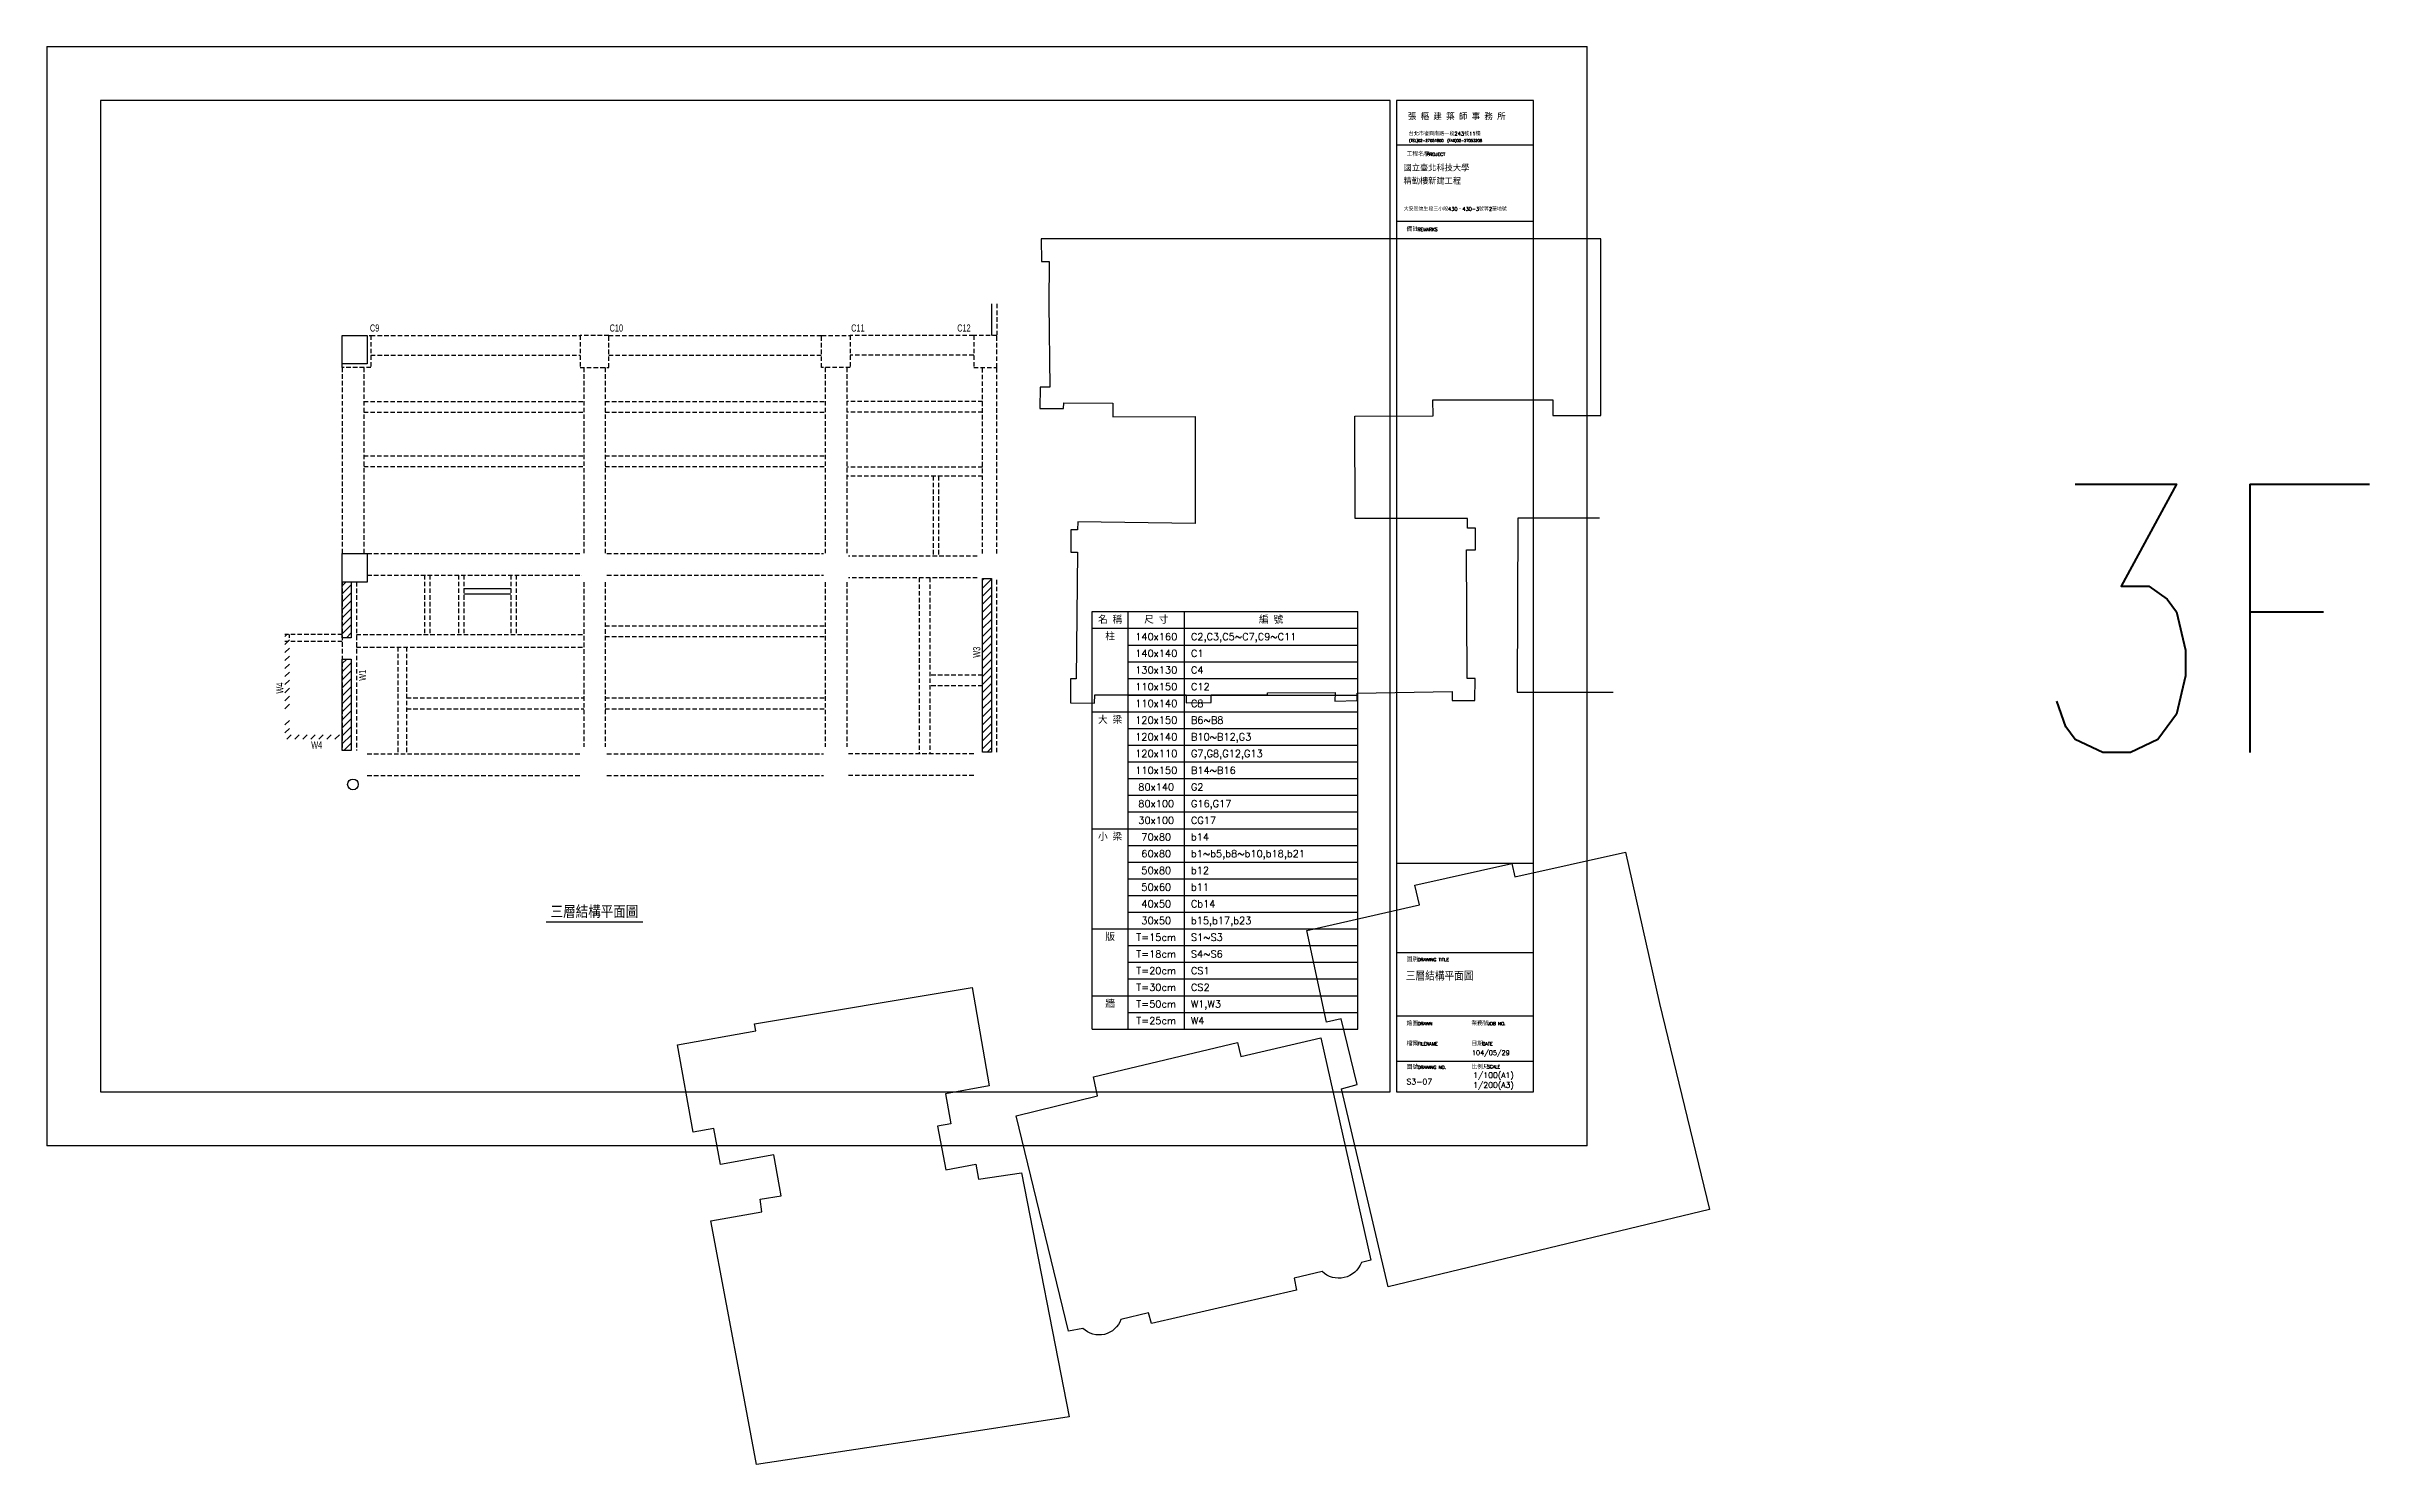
# Model space of a CAD drawing. Header units: millimetres. Extents: x -6716 to 14417, y -6142 to 137521.
# Drawn here: x -3 to 12984, y 80623 to 88549 of the extents above; entities that cross this region are included whole.
import ezdxf
from ezdxf.enums import TextEntityAlignment as Align

# ---------------------------------------------------------------- set-up
doc = ezdxf.new("R2010")
doc.units = ezdxf.units.MM
doc.header["$LTSCALE"] = 100
doc.linetypes.add('HIDDEN', pattern=[0.375, 0.25, -0.125])
for name, color, linetype in [('0-BEAM01', 4, 'HIDDEN'), ('0-BEAM02', 241, 'HIDDEN'), ('0-COL0', 7, 'HIDDEN'), ('0-HATCH', 9, 'Continuous'), ('0-NOTES', 7, 'Continuous'), ('0-TEXTC', 191, 'Continuous'), ('0-TEXTN', 4, 'Continuous'), ('0-TEXTW', 3, 'Continuous'), ('0-WALL', 7, 'HIDDEN'), ('0-施工圖框$0$TEXT-圖框', 3, 'Continuous'), ('0-施工圖框$0$圖框', 7, 'Continuous'), ('CTEXT', 7, 'Continuous'), ('TEXT-標題', 3, 'Continuous'), ('TITLE', 7, 'Continuous')]:
    doc.layers.add(name, color=color, linetype=linetype)
doc.layers.add('RA-Floor-Origin', color=3, linetype='Continuous', lineweight=30)
doc.layers.add('RA-Floor.BoundingBox', color=55, linetype='Continuous', lineweight=20)
doc.layers.add('鄰房', color=2, linetype='Continuous', plot=False)
doc.styles.add('0-施工圖框$0$TXT', font='romans.shx', dxfattribs={"bigfont": 'chineset.shx'})
doc.styles.add('3-AUCAD', font='aucad.shx', dxfattribs={"width": 0.67, "height": 30, "bigfont": 'single.shx'})
doc.styles.add('CHINA', font='romans.shx', dxfattribs={"width": 0.8, "bigfont": 'china.shx'})

msp = doc.modelspace()

# ---------------------------------------------------------------- hatches: boundary and pattern name
at = {"layer": '0-HATCH'}
h = msp.add_hatch(dxfattribs=at)
h.set_pattern_fill('ANSI31', color=256, scale=10, style=0)
h.set_pattern_definition([(45, (2.026550646405667e-06, -16694.72765178206), (-22.45064030267288, 22.45064030267288), [])])
h.paths.add_polyline_path([(1700.778386298326, 85244.22780481256), (1650.778383079675, 85244.22780481256), (1650.778383079675, 85556.2352200348), (1700.778386298326, 85556.2352200348)])
h = msp.add_hatch(dxfattribs=at)
h.set_pattern_fill('ANSI31', color=256, scale=10, style=0)
h.set_pattern_definition([(45, (-30.00000119209926, -17444.72757460685), (-22.45064030267288, 22.45064030267288), [])])
h.paths.add_polyline_path([(5280.77838313928, 84604.22780617066), (5230.778379920629, 84604.22780617066), (5230.778377369551, 85574.22781070061), (5280.778380588202, 85574.22781070061)])
h = msp.add_hatch(dxfattribs=at)
h.set_pattern_fill('ANSI31', color=256, scale=10, style=0)
h.set_pattern_definition([(45, (0, 0), (-22.45064030267288, 22.45064030267288), [])])
h.paths.add_polyline_path([(1355.778404298936, 85244.22756245117), (1355.778401697193, 85262.22756511102), (1330.778403643285, 85262.22756149751), (1330.778402093564, 84838.07809212188), (1330.778402058758, 84833.98917438964), (1355.778398025395, 84833.98917438964)])
h.paths.add_polyline_path([(1330.778347257291, 84677.14088489991), (1650.778387285987, 84677.14088251573), (1650.778387457495, 84702.14088251571), (1355.778347912942, 84702.1408848999), (1355.778354469453, 84783.98917438964), (1330.778354111825, 84783.98917438964)])
h = msp.add_hatch(dxfattribs=at)
h.set_pattern_fill('ANSI31', color=256, scale=10, style=0)
h.set_pattern_definition([(45, (0.0002055168079664327, -17444.72757603736), (-22.45064030267288, 22.45064030267288), [])])
h.paths.add_polyline_path([(1700.778589788584, 84614.22788055726), (1650.778586569933, 84614.22788055726), (1650.778586569933, 85124.22787769623), (1700.778589788584, 85124.22787769623)])

# ---------------------------------------------------------------- linework, layer by layer
at = {"color": 1}
for points in [[(1650.778587762033, 86774.2276001213), (1650.778587762033, 86934.2276001213), (1790.778587762033, 86934.2276001213), (1790.778587762033, 86774.2276001213)], [(1650.778383079683, 85554.2276061528), (1650.778383079683, 85714.2276061528), (1790.778383079683, 85714.2276061528), (1790.778383079683, 85554.2276061528)]]:
    msp.add_lwpolyline(points, close=True, dxfattribs=at)
at = {"layer": '0-BEAM01', "linetype": 'Continuous'}
msp.add_line((5280.778383079682, 87110.2275963066), (5280.778383079682, 86934.22759201507), dxfattribs=at)
at = {"layer": '0-BEAM01'}
for p, q in [((5310.778383079682, 87110.2275963066), (5310.778383079674, 86934.22759201507)), ((1810.778387848054, 86934.2276001213), (2980.778582993654, 86934.22760012129)), ((3140.778582993654, 86934.22760012129), (4330.778383079675, 86934.22760012129)), ((5180.778383079675, 86934.22759201507), (4490.778383079675, 86934.22759201507)), ((1650.778383079683, 86754.2276001213), (1650.778383079683, 85714.2276061528)), ((1770.778383079683, 86754.2276001213), (1770.778383079683, 85714.2276061528)), ((1810.778387848054, 86824.22760012129), (2980.778582993654, 86824.22760012129)), ((3000.778383079683, 86754.2276001213), (3000.778383079683, 85714.22760012129)), ((3120.778383079683, 86754.2276001213), (3120.778383079683, 85714.22760012129)), ((3140.778582993654, 86824.22760012129), (4330.778383079675, 86824.22760012129)), ((4350.778383079682, 86754.2276001213), (4350.778383079682, 85714.22760012129)), ((4470.778383079682, 86754.2276001213), (4470.778383079682, 85714.22760012129)), ((5180.778383079675, 86824.22759201507), (4490.778383079675, 86824.22759201507)), ((5230.778383079682, 85714.22781093903), (5230.778383079682, 86754.2276001213)), ((5310.778383079682, 85714.22781093903), (5310.778383079675, 86754.2276001213)), ((1790.77838306874, 85714.22760012129), (2990.77838306874, 85714.22760012129)), ((3130.77838306874, 85714.22760012129), (4340.778383068739, 85714.22760012129)), ((1790.778383068739, 85594.22760012129), (2990.77838306874, 85594.22760012129)), ((3130.77838306874, 85594.22760012129), (4340.778383068739, 85594.22760012129)), ((5200.778383079682, 85699.22760012129), (4480.778383068739, 85699.22760012129)), ((1650.77838306874, 85556.2352200348), (1650.778383079683, 84614.22759535292)), ((1730.778383079683, 85556.2352200348), (1730.778383079683, 84614.22759535292)), ((3000.778383079683, 85554.22781093903), (3000.778383079683, 84634.22780617066)), ((3120.778383079683, 85554.22781093903), (3120.778383079683, 84634.22780617066)), ((4350.778383079682, 85554.22781093903), (4350.778383079682, 84634.22780617066)), ((4470.778383079682, 85554.22781093903), (4470.778383079682, 84634.22780617066)), ((5200.778383079682, 85579.22760012129), (4480.778383068739, 85579.22760012129)), ((5230.778383139287, 84604.22780617066), (5230.778383139287, 85574.22781059225)), ((5310.778383128344, 84604.22780617066), (5310.778582982718, 85574.22781093903)), ((1790.778586558997, 84594.22759533695), (2990.77838306874, 84594.22759437883)), ((3130.77838306874, 84594.22759444662), (4340.778183154761, 84594.22759444662)), ((5180.778383128344, 84594.22759534157), (4480.778183154761, 84594.22759494418)), ((1790.778586558997, 84474.22759533695), (2990.77838306874, 84474.22780617066)), ((3130.77838306874, 84474.22780617066), (4340.778183154761, 84474.22759444662)), ((5180.778383128344, 84474.22780617066), (4480.778183154761, 84474.22759493851))]:
    msp.add_line(p, q, dxfattribs=at)
at = {"layer": '0-BEAM02'}
for p, q in [((1770.778383079682, 86565.22753956295), (3000.778383079683, 86565.22753956291)), ((1770.778383079682, 86505.22753956295), (3000.778383079683, 86505.22753956291)), ((3120.778383079683, 86565.22753956298), (4350.778383079682, 86565.22753956294)), ((3120.778383079683, 86505.227539563), (4350.778383079682, 86505.22753956294)), ((5230.778383020078, 86565.22753956294), (4470.778383079682, 86565.22753956294)), ((5230.778383020078, 86505.22753956294), (4470.778383079682, 86505.22753956294)), ((1770.778383079683, 86261.2546901939), (3000.778383079683, 86261.25469019389)), ((3120.778383079683, 86261.2546901939), (4350.778383079682, 86261.2546901939)), ((1770.778383079683, 86201.25469019393), (3000.778383079683, 86201.25469019392)), ((3120.778383079683, 86201.25469019396), (4350.778383079682, 86201.25469019393)), ((5230.778278948231, 86197.23953106384), (4470.778383079682, 86197.23953106381)), ((5230.778278948231, 86147.23953106384), (4470.778383079682, 86147.23953106382)), ((4953.778386417544, 86147.23953468744), (4953.778386417544, 85699.2276037449)), ((4983.778386417544, 86147.23953468744), (4983.778386417544, 85699.2276037449)), ((2110.786525781769, 85594.22760012129), (2110.786274794256, 85262.22761985881)), ((2140.786525781787, 85594.22760012127), (2140.786274794273, 85262.2276198588)), ((2300.782269028228, 85594.22760012129), (2300.782018040725, 85262.22763327295)), ((2330.782269028245, 85594.22760012127), (2330.782018040742, 85262.22763327294)), ((2593.783985640181, 85594.22760012129), (2593.783734652675, 85262.22762918177)), ((2623.783985640199, 85594.22760012127), (2623.783734652692, 85262.22762918175)), ((4875.778390905088, 85579.22760012129), (4875.778390905083, 84594.22759516841)), ((4935.778390905087, 85579.22760012129), (4935.778390905087, 84594.22759520248)), ((1650.778382631915, 85262.22761143807), (1330.778400373388, 85262.22757825507)), ((1650.7783857922, 85222.22761143807), (1330.778403533674, 85222.22757825507)), ((1730.778383079683, 85262.2276198588), (3000.778383079683, 85262.22761985881)), ((1730.778383079684, 85192.2276198588), (3000.778383079683, 85192.2276198588)), ((1960.780122970981, 85192.2276198588), (1960.779670891016, 84594.22759520121)), ((2010.780122970999, 85192.22761985881), (2010.779670891033, 84594.2275951613)), ((3120.778383079683, 85310.8942655089), (4350.778383079683, 85310.89426550889)), ((3120.778383079683, 85250.8942655089), (4350.778383079683, 85250.89426550889)), ((5230.77818194711, 85034.72760822753), (4935.778389637831, 85034.72760822753)), ((5230.77818194711, 84974.72760822753), (4935.778389637831, 84974.72760822753)), ((2010.779907766975, 84907.56114171424), (3000.778383079683, 84907.56114171425)), ((2010.779862407783, 84847.56114171428), (3000.778383079683, 84847.56114171428)), ((3120.778383079683, 84907.56093089652), (4350.778383079683, 84907.5609308965)), ((3120.778383079683, 84847.56093089652), (4350.778383079683, 84847.56093089656))]:
    msp.add_line(p, q, dxfattribs=at)
at = {"layer": '0-BEAM02', "linetype": 'Continuous'}
for p, q in [((2593.783864670971, 85517.2275910614), (2330.782143900025, 85517.22759097833)), ((2593.783864680445, 85487.2275910614), (2330.782145119486, 85487.22759097833))]:
    msp.add_line(p, q, dxfattribs=at)
at = {"layer": '0-COL0'}
for points in [[(1650.778587762033, 86934.2276001213), (1810.778387848054, 86934.2276001213), (1810.778387848054, 86754.2276001213), (1650.778587762033, 86754.2276001213)], [(3140.778582993654, 86934.2276001213), (2980.778582993654, 86934.2276001213), (2980.778582993654, 86754.2276001213), (3140.778582993654, 86754.2276001213)], [(4330.778383079675, 86934.2276001213), (4490.778383079675, 86934.2276001213), (4490.778383079675, 86754.2276001213), (4330.778383079675, 86754.2276001213)], [(5180.778383079675, 86754.2276001213), (5310.778383079675, 86754.2276001213), (5310.778383079675, 86934.22759201507), (5180.778383079675, 86934.22759201507)]]:
    msp.add_lwpolyline(points, close=True, dxfattribs=at)
at = {"layer": '0-HATCH'}
msp.add_line((1355.778404298936, 85244.22756245117), (1355.778401697193, 85262.22756511104), dxfattribs=at)
at = {"layer": '0-NOTES'}
for p, q in [((5843.752125758626, 83056.71973917904), (5843.752125758285, 85390.053071637)), ((5843.752125758285, 85390.053071637), (7327.558321214397, 85390.053071637)), ((6043.434247615404, 83056.71973917904), (6043.434247615063, 85390.053071637)), ((6359.232813632937, 83056.71973917904), (6359.232813632654, 85390.053071637)), ((7327.5583212146, 83056.71973916447), (7327.558321214397, 85390.053071637)), ((5843.752125758285, 85296.71973830368), (7327.558321214397, 85296.71973830368)), ((5843.752125758321, 84830.05307163957), (7327.558321214448, 84830.05307163957)), ((5843.75212575838, 84176.71973836218), (7327.558321214449, 84176.71973836218)), ((5843.752125758412, 83616.71973846707), (7327.558321214496, 83616.71973846659)), ((5843.752125758424, 83243.38640500043), (7327.558321214507, 83243.38640499995)), ((5843.752125758626, 83056.71973917904), (7327.558321214593, 83056.71973917903))]:
    msp.add_line(p, q, dxfattribs=at)
at = {"layer": '0-NOTES', "color": 3}
for p, q in [((6043.434247615151, 85203.38640496145), (7327.558321214492, 85203.38640496145)), ((6043.434247615223, 85110.05307161922), (7327.558321214565, 85110.05307161922)), ((6043.434247615296, 85016.71973827698), (7327.558321214638, 85016.71973827698)), ((6043.434247615369, 84923.38640493475), (7327.55832121471, 84923.38640493475)), ((6043.434247615168, 84736.71973817908), (7327.558321214514, 84736.71973817905)), ((6043.434247615167, 84643.38640487625), (7327.558321214513, 84643.38640487622)), ((6043.434247615166, 84550.05307157342), (7327.558321214514, 84550.05307157342)), ((6043.434247615166, 84456.71973819175), (7327.558321214512, 84456.71973819172)), ((6043.434247615165, 84363.38640488892), (7327.558321214513, 84363.38640488892)), ((6043.434247615167, 84270.053071665), (7327.558321214515, 84270.053071665)), ((6043.434247615293, 84083.38640531694), (7327.558321214635, 84083.38640531694)), ((6043.434247615293, 83990.05307193407), (7327.558321214635, 83990.05307193407)), ((6043.434247615292, 83896.71973855121), (7327.558321214634, 83896.71973855121)), ((6043.434247615293, 83803.38640520033), (7327.558321214635, 83803.38640520033)), ((6043.434247615292, 83710.05307181747), (7327.558321214634, 83710.05307181747)), ((6043.434247615308, 83523.38640530023), (7327.558321214562, 83523.38640530022)), ((6043.434247615306, 83430.05307186695), (7327.55832121456, 83430.05307186693)), ((6043.434247615304, 83336.71973843366), (7327.558321214558, 83336.71973843365)), ((6043.434247615243, 83150.05307170034), (7327.558321214497, 83150.05307170033))]:
    msp.add_line(p, q, dxfattribs=at)
at = {"layer": '0-WALL', "color": 40, "linetype": 'Continuous'}
for points in [[(1700.778386298326, 85244.22780481256), (1650.778383079675, 85244.22780481256), (1650.778383079675, 85556.2352200348), (1700.778386298326, 85556.2352200348)], [(5280.77838313928, 84604.22780617066), (5230.778379920629, 84604.22780617066), (5230.778377369551, 85574.22781070061), (5280.778380588202, 85574.22781070061)], [(1700.778589788584, 84614.22788055726), (1650.778586569933, 84614.22788055726), (1650.778586569933, 85124.22787769623), (1700.778589788584, 85124.22787769623)]]:
    msp.add_lwpolyline(points, close=True, dxfattribs=at)
at = {"layer": '0-施工圖框$0$圖框', "color": 1}
for p, q in [((8310.00000096737, 88246.2774660009), (7544.147213163997, 88246.2774660009)), ((7544.147213163997, 88246.2774660009), (7544.14721316408, 83982.2103256246)), ((8310.000000967453, 83982.2103256246), (8310.00000096737, 88246.2774660009)), ((8310.00000096737, 87996.27746600455), (7544.147213163997, 87996.27746600455)), ((8310.00000096737, 87571.27746601074), (7544.147213163997, 87571.27746601074)), ((7544.147213163957, 83982.21032562459), (7544.147213164036, 82706.27746608152)), ((8310.00000096737, 83982.2103256246), (7544.147213163957, 83982.2103256246)), ((8310.00000096741, 82706.27746608152), (8310.00000096737, 83982.21032562459)), ((8310.00000096741, 83482.21032563188), (7544.147213164036, 83482.21032563188)), ((8310.00000096741, 83128.91918380419), (7544.147213164036, 83128.91918380419)), ((8310.00000096741, 82875.41035702331), (7544.147213164036, 82875.41035702331)), ((7544.147213164036, 82706.27746608152), (8310.00000096741, 82706.27746608152))]:
    msp.add_line(p, q, dxfattribs=at)
at = {"layer": 'Defpoints'}
for points in [[(-6.417637553107411e-13, 82406.27746608588), (8610.000001002334, 82406.27746608588), (8610.000001002334, 88546.27746599654), (-6.417637553107411e-13, 88546.27746599654)], [(300.000000034924, 82706.27746608152), (7508.419264648391, 82706.27746608152), (7508.419264648391, 88246.2774660009), (300.000000034924, 88246.2774660009)]]:
    msp.add_lwpolyline(points, close=True, dxfattribs=at)
at = {"layer": 'RA-Floor-Origin'}
msp.add_circle((1710.778383079683, 84424.22759986029), 30, dxfattribs=at)
at = {"layer": 'RA-Floor.BoundingBox', "const_width": 5}
msp.add_lwpolyline([(-6.417637553107411e-13, 88546.27746599654), (8610.000001002334, 88546.27746599654), (8610.000001002334, 82406.27746608588), (-6.417637553107411e-13, 82406.27746608588)], close=True, dxfattribs=at)
at = {"layer": 'TITLE', "color": 1}
msp.add_line((2790.573467578884, 83657.04479840785), (3330.983298580482, 83657.04479840788), dxfattribs=at)
at = {"layer": '鄰房', "color": 8}
for p, q in [((5558.881028536474, 87473.15507748107), (5559.909863713896, 87346.5387449501)), ((8686.725179914152, 87473.15507748107), (5558.881028536474, 87473.15507748107)), ((8686.725180033362, 86485.66105606536), (8686.725179914152, 87473.15507748107)), ((5559.909863713896, 87346.5387449501), (5601.924997810042, 87346.31607153396)), ((5601.924997810042, 87346.31607153396), (5600.677594844019, 87110.94997360687)), ((5600.677594844019, 87110.94997360687), (5605.752375308191, 86644.32417633514)), ((5551.557841125643, 86644.91146185379), (5550.857762399828, 86525.397733712)), ((5605.752375308191, 86644.32417633514), (5551.557841125643, 86644.91146185379)), ((5550.857762399828, 86525.397733712), (5683.605507436907, 86524.62013390045)), ((5683.605507436907, 86524.62013390045), (5683.888272765791, 86557.31133367996)), ((5683.888272765791, 86557.31133367996), (5957.716471496737, 86554.94283297042)), ((5957.716471496737, 86554.94283297042), (5957.925876024878, 86478.88505032043)), ((7748.991540673887, 86483.81626656036), (7747.730585399782, 86574.34868624191)), ((7747.730585399782, 86574.34868624191), (8417.819683138048, 86573.07824947815)), ((8417.819683138048, 86573.07824947815), (8419.037248853361, 86485.66105606536)), ((5957.925876024878, 86478.88505032043), (6419.129579487955, 86480.15485002975)), ((6419.129579487955, 86480.15485002975), (6418.687078539049, 85882.9917917488)), ((7312.121285501635, 86482.61346199493), (7748.991540673887, 86483.81626656036)), ((7313.698893431341, 85909.6109400032), (7312.121285501635, 86482.61346199493)), ((8419.037248853361, 86485.66105606536), (8686.725180033362, 86485.66105606536)), ((5723.109786692774, 85847.53244259338), (5723.008006576216, 85722.13524486999)), ((5761.950838986551, 85846.418324971), (5723.109786692774, 85847.53244259338)), ((5762.389899614966, 85892.18184425811), (5761.950838986551, 85846.418324971)), ((6418.687078539049, 85882.9917917488), (5762.389899614966, 85892.18184425811)), ((7940.880835357821, 85910.83720495681), (7313.698893431341, 85909.6109400032)), ((7940.906759802019, 85857.17315914611), (7940.880835357821, 85910.83720495681)), ((7986.809514943277, 85857.19533445816), (7940.906759802019, 85857.17315914611)), ((7985.091278377688, 85734.55455687027), (7986.809514943277, 85857.19533445816)), ((8222.93417734257, 85912.16369011383), (8218.390850607073, 84940.02834036331)), ((8679.209062281763, 85913.18673183898), (8222.93417734257, 85912.16369011383)), ((5723.008006576216, 85722.13524486999), (5760.755308333552, 85721.80753281097)), ((5760.755308333552, 85721.80753281097), (5753.966667119181, 85014.22389605026)), ((7940.166699234163, 85015.86333467941), (7935.876894298708, 85735.25129702072)), ((7935.876894298708, 85735.25129702072), (7985.091278377688, 85734.55455687027)), ((5753.966667119181, 85014.22389605026), (5722.43323672167, 85013.995556855)), ((5722.43323672167, 85013.995556855), (5722.681433442747, 84879.85706188659)), ((6822.629002932226, 84935.43766739349), (7201.310347500956, 84938.32675077896)), ((6822.63342702738, 84926.29662945251), (6822.629002932226, 84935.43766739349)), ((7201.310347500956, 84938.32675077896), (7199.458488825476, 84890.25492289047)), ((7324.219818178331, 84893.17908146362), (7324.238129559672, 84934.88866856079)), ((7324.238129559672, 84934.88866856079), (7855.113442662871, 84943.08939554672)), ((7855.113442662871, 84943.08939554672), (7856.343919161474, 84894.08525373916)), ((7983.388077620184, 85015.7903990982), (7940.166699234163, 85015.86333467941)), ((7981.678564075148, 84893.77223494033), (7983.388077620184, 85015.7903990982)), ((8218.390850607073, 84940.02834036331), (8754.734208766138, 84939.41820623855)), ((5722.681433442747, 84879.85706188659), (5856.809020999586, 84877.97789099197)), ((5856.809020999586, 84877.97789099197), (5857.465242925799, 84924.81635715942)), ((5857.465242925799, 84924.81635715942), (6368.639221016085, 84925.60034134368)), ((6368.639221016085, 84925.60034134368), (6368.015072230017, 84881.05112411956)), ((6368.015072230017, 84881.05112411956), (6507.808785859263, 84881.30978443603)), ((6507.808785859263, 84881.30978443603), (6508.432314578211, 84925.81474115829)), ((6508.432314578211, 84925.81474115829), (6822.63342702738, 84926.29662945251)), ((7199.458488825476, 84890.25492289047), (7324.219818178331, 84893.17908146362)), ((7856.343919161474, 84894.08525373916), (7981.678564075148, 84893.77223494033)), ((8206.632200244581, 83906.99366381149), (8824.382209542906, 84046.28176834564)), ((8824.382209542906, 84046.28176834564), (9015.21330035082, 83200.39920856933)), ((7647.408086839831, 83860.7106108902), (8189.545023921644, 83983.08590033035)), ((8189.545023921644, 83983.08590033035), (8206.632200244581, 83906.99366381149)), ((7672.381236020243, 83750.21472074966), (7647.408086839831, 83860.7106108902)), ((7042.707061234629, 83608.1945328949), (7672.381236020243, 83750.21472074966)), ((7153.692724529421, 83095.12832787017), (7042.707061234629, 83608.1945328949)), ((7235.49913800112, 83114.74019863586), (7153.692724529421, 83095.12832787017)), ((7324.304570678389, 82746.98733952026), (7235.49913800112, 83114.74019863586)), ((9015.21330035082, 83200.39920856933), (9293.769784215605, 82048.97289087753)), ((7236.708353642141, 82722.1302929161), (7324.304570678389, 82746.98733952026)), ((7496.957279626047, 81615.5471348999), (7236.708353642141, 82722.1302929161)), ((9293.769784215605, 82048.97289087753), (7496.957279626047, 81615.5471348999))]:
    msp.add_line(p, q, dxfattribs=at)
msp.add_lwpolyline([(3955.180092457449, 83086.5029316185), (5171.997994426405, 83288.56680920105), (5266.475652102148, 82738.85886051635), (5023.233662429964, 82694.93716289978), (5053.215605441248, 82527.4425258873), (4978.483204547083, 82514.27789833526), (5024.665671113646, 82270.58782627563), (5191.997631016886, 82302.29942848663), (5207.483232501661, 82217.70879747848), (5447.758928362047, 82253.0478420494), (5713.61834907881, 80888.68794157486), (4940.829271021998, 80771.03479530792), (3967.341653052485, 80622.8263330696), (3886.516490045702, 81053.30498888473), (3711.537870350992, 81985.2494244812), (3997.335270527517, 82036.10278370361), (3987.611604574835, 82105.83699657898), (4104.989566389238, 82124.48439648132), (4095.466646913206, 82177.68434860687), (4064.065870169317, 82353.10532476883), (3765.05809581629, 82299.11411573867), (3728.772464934504, 82501.82441284637), (3612.306202713167, 82480.79434349517), (3525.070379320299, 82968.13876154403), (3962.187969330465, 83047.0681715248), (3955.180092457449, 83086.5029316185)], dxfattribs=at)
msp.add_lwpolyline([(6003.783090952551, 81434.3430166481, -0.5528925158435072), (5791.153994086897, 81383.9545526741), (5710.373125020182, 81369.08474495391), (5417.55357128731, 82572.66772844772), (5873.294266287005, 82683.15944292526), (5851.423020604765, 82790.67504885177), (6656.248415592825, 82981.91964962463), (6674.89699983946, 82903.98573782425), (7120.818814400351, 83007.59978773574), (7401.499947193777, 81765.5199618576), (7347.909160379088, 81752.78074839096, -0.5381030281874023), (7128.534706715262, 81700.85600378494), (6971.656063977396, 81663.6378436325), (6984.883942011511, 81597.57784655075), (6174.751414600527, 81411.1096067665), (6157.8402981197, 81470.82666828613), (6003.783090714132, 81434.3430166481)], format="xyb", dxfattribs=at)

# ---------------------------------------------------------------- texts
at = {"color": 2, "lineweight": 25, "style": 'CHINA', "width": 0.8}
msp.add_text('3F', height=1500, dxfattribs=at).set_placement((13035.15608884806, 84603.11649707852), align=Align.RIGHT)
at = {"layer": '0-TEXTC', "style": '3-AUCAD', "width": 0.67}
for s, p in [('C9', (1805.771276616958, 86955.13181005752)), ('C10', (3145.771476530937, 86955.13181005752)), ('C11', (4495.771276616956, 86955.13181005752)), ('C12', (5088.709091139724, 86955.131802031, -5.600000000000023))]:
    msp.add_text(s, height=40, dxfattribs=at).set_placement(p)
at = {"layer": '0-TEXTN', "style": '0-施工圖框$0$TXT'}
for s, p in [('名 稱', (5943.593186686587, 85343.38640497036)), ('尺 寸', (6201.33353062383, 85343.38640497036)), ('編 號', (6843.395567423533, 85343.38640497034)), ('柱', (5943.593186686587, 85250.053071637)), ('140x160', (6201.333531815992, 85250.05307163698)), ('140x140', (6201.333531815992, 85156.71973829475)), ('130x130', (6201.333531815976, 85063.3864049721)), ('110x150', (6201.333531816497, 84970.05307156322)), ('大 梁', (5943.593186686683, 84783.3864048939)), ('110x140', (6201.333531816046, 84876.71973833471)), ('120x150', (6201.333530623998, 84783.38640502533)), ('120x140', (6201.333530623997, 84690.0530717225)), ('120x110', (6201.333530623997, 84596.71973838028)), ('110x150', (6201.333530623996, 84503.38640488034)), ('80x140', (6201.333530623995, 84410.05307157751)), ('80x100', (6201.333530623997, 84316.71973835358)), ('小 梁', (5943.59318668674, 84130.05307169532)), ('30x100', (6201.333530623998, 84223.38640501135)), ('70x80', (6201.333530623925, 84130.05307168457)), ('60x80', (6201.333530623925, 84036.7197383017)), ('50x80', (6201.333530623962, 83943.38640524824)), ('50x60', (6201.333530623961, 83850.05307186538)), ('40x50', (6201.333530623961, 83756.7197385145)), ('30x50', (6201.333530623957, 83663.38640513162)), ('版', (5943.593186686656, 83570.0530718004)), ('T=15cm', (6201.333530623957, 83570.0530718164)), ('T=18cm', (6201.333531815808, 83476.71973870452)), ('T=20cm', (6201.333530624189, 83383.38640521187)), ('T=30cm', (6201.333530624187, 83290.05307177859)), ('牆', (5943.59318787587, 83196.71973859653)), ('T=50cm', (6201.333531813607, 83196.7197383453)), ('T=25cm', (6201.333531813606, 83103.38640839796))]:
    msp.add_text(s, height=40, dxfattribs=at).set_placement(p, align=Align.MIDDLE_CENTER)
for s, p in [('C2,C3,C5~C7,C9~C11', (6395.15485844234, 85230.05307163697)), ('C1', (6395.15485844234, 85136.71973829473)), ('C4', (6395.154858442324, 85043.38640497209)), ('C12', (6395.154858442846, 84950.0530715632)), ('C8', (6395.154858442394, 84856.7197383347)), ('B6~B8', (6395.154857250342, 84763.38640505617)), ('B10~B12,G3', (6395.154857250341, 84670.05307175334)), ('G7,G8,G12,G13', (6395.15485725036, 84576.71973833858)), ('G2', (6395.154857250359, 84390.05307157524)), ('B14~B16', (6395.15485725033, 84483.38640491114)), ('G16,G17', (6395.154857250361, 84296.71973835131)), ('CG17', (6395.154857250361, 84203.38640496964)), ('b14', (6395.154857250215, 84110.0530716843)), ('b1~b5,b8~b10,b18,b21', (6395.154857250215, 84016.71973830144)), ('b12', (6395.154857250252, 83923.38640524798)), ('Cb14', (6395.154857250252, 83736.71973851424)), ('b11', (6395.154857250252, 83830.05307186511)), ('b15,b17,b23', (6395.154857250247, 83643.38640513136)), ('S1~S3', (6395.154857250305, 83550.0530718104)), ('S4~S6', (6395.154858442156, 83456.71973869852)), ('CS1', (6395.154857250421, 83363.38640520589)), ('CS2', (6395.154857250419, 83270.0530717726)), ('W1,W3', (6395.154858439839, 83176.71973833932)), ('W4', (6395.154858439838, 83083.38640839198))]:
    msp.add_text(s, height=40, dxfattribs=at).set_placement(p)
at = {"layer": '0-TEXTW', "style": '3-AUCAD', "width": 0.67}
for s, p in [('W3', (5217.344261709143, 85132.3266182462)), ('W4', (1322.344067136931, 84931.83866330778)), ('W1', (1784.145163396149, 85003.45360507423))]:
    msp.add_text(s, height=40, rotation=90, dxfattribs=at).set_placement(p)
msp.add_text('W4', height=40, dxfattribs=at).set_placement((1477.484233123184, 84624.63204275891))
at = {"layer": '0-施工圖框$0$TEXT-圖框', "color": 3, "style": '0-施工圖框$0$TXT'}
msp.add_text('104/05/29', height=26.88000000515021, dxfattribs=at).set_placement((7965.592856053537, 82910.64609384284))
at = {"layer": '0-施工圖框$0$圖框', "color": 4, "style": '0-施工圖框$0$TXT'}
for s, height, p in [('張 樞 建 築 師 事 務 所', 34.99999999949068, (7608.270501903949, 88138.19266034602)), ('台北市復興南路一段243號11樓', 20.99999999969441, (7612.872049814851, 88050.7854146945)), ('工程名稱', 23.99999999965075, (7600.650094715682, 87935.40418430675)), ('(TEL)02-27051800  (FAX)02-27053208', 14.69999999978609, (7614.440356871473, 88015.6807806007)), ('PROJECT', 17.99999999973807, (7711.913233330191, 87936.66470628956)), ('備註', 23.99999999965075, (7600.650094715682, 87515.82961245997)), ('REMARKS', 17.99999999973807, (7662.970713052274, 87517.09013444278)), ('圖別', 23.99999999965075, (7600.650094715721, 83434.13450433778)), ('DRAWING TITLE', 17.99999999973807, (7662.970713052313, 83435.39502632059)), ('檔案', 23.99999999965075, (7600.650094715721, 82963.47193754329)), ('繪圖', 23.99999999965075, (7600.650094715721, 83076.87132322608)), ('DRAWN', 17.99999999973807, (7662.970713052313, 83078.13184520887)), ('FILENAME', 17.99999999973807, (7662.970713052313, 82964.7324595261)), ('業務號', 23.99999999965075, (7962.78320830045, 83076.87132322608)), ('日期', 23.99999999965075, (7962.78320830045, 82963.47193754329)), ('DATE', 17.99999999973807, (8025.103826637041, 82964.7324595261)), ('JOB NO.', 17.99999999973807, (8053.939740488066, 83078.13184520887)), ('圖號', 23.99999999965075, (7600.650094715721, 82832.8656776621)), ('比例尺', 23.99999999965075, (7963.572461631565, 82832.9592915934)), ('SCALE', 17.99999999973807, (8051.108861307044, 82837.25350653521)), ('DRAWING NO.', 17.99999999973807, (7662.970713052313, 82834.1261996449))]:
    msp.add_text(s, height=height, dxfattribs=at).set_placement(p)
at = {"layer": '0-施工圖框$0$圖框', "color": 3, "style": '0-施工圖框$0$TXT'}
for s, height, p in [('精勤樓新建工程', 34.01999999950495, (7583.763844795915, 87778.4501472516)), ('國立臺北科技大學', 34.01999999950495, (7583.763844795915, 87851.39373691268)), ('大安區懷生段三小段430、430-3號等2筆地號', 20.41199999970297, (7584.91166207992, 87630.51789162376))]:
    msp.add_text(s, height=height, dxfattribs=at).set_placement(p)
at = {"layer": 'CTEXT', "style": '0-施工圖框$0$TXT'}
msp.add_text('三層結構平面圖', height=70, dxfattribs=at).set_placement((3060.778383079712, 83677.04479840788), align=Align.CENTER)
at = {"layer": 'TEXT-標題', "ltscale": 200, "style": '0-施工圖框$0$TXT'}
for s, height, p in [('三層結構平面圖', 45, (7596.50763054552, 83328.6043838605)), ('S3-07', 31.5, (7600.313393169044, 82747.09170228799)), ('1/100(A1)', 31.5, (7972.977422653338, 82783.35836371874)), ('1/200(A3)', 31.5, (7972.977422653338, 82728.10203653075))]:
    msp.add_text(s, height=height, dxfattribs=at).set_placement(p)

doc.saveas('drawing.dxf')
